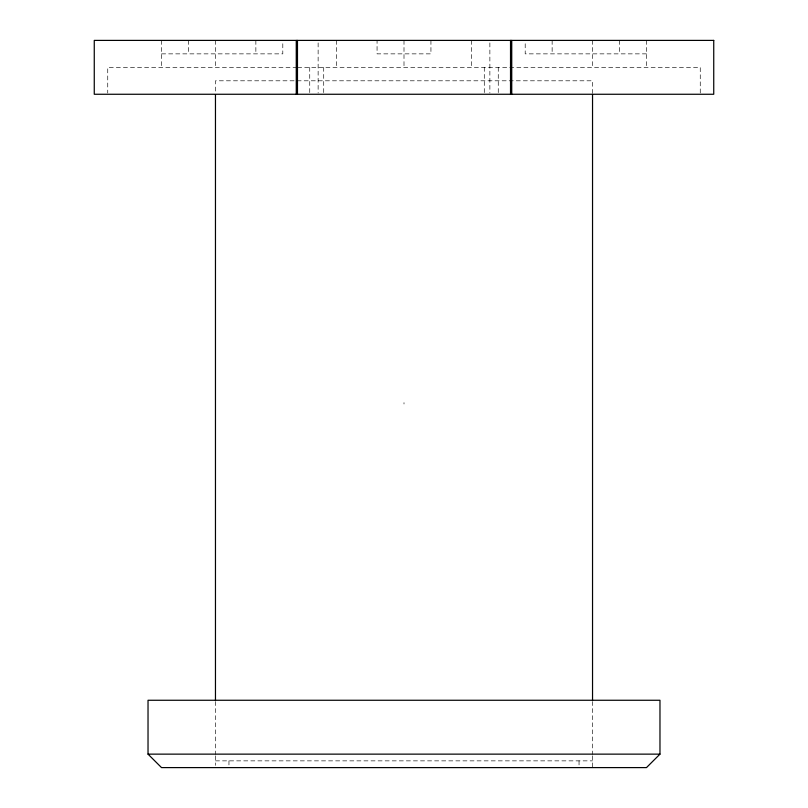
<?xml version="1.0" encoding="UTF-8"?>
<svg xmlns="http://www.w3.org/2000/svg" width="808" height="808" viewBox="0 0 808 808"><rect width="100%" height="100%" fill="white"/><g stroke="black" fill="none" stroke-linecap="round" stroke-linejoin="round"><path stroke-width="0.61" stroke-dasharray="4.04 3.03" d="M161.6 53.863L282.8 53.863L282.8 40.4M646.4 53.863L525.2 53.863L525.2 40.4M297.112 67.337L107.737 67.337L107.737 93.041M297.627 67.337L700.263 67.337L700.263 93.041M215.463 760.863L592.537 760.863M646.4 40.4L646.4 67.337M619.463 40.4L619.463 53.863M592.537 40.4L592.537 67.337M592.537 93.415L592.537 80.8L215.463 80.8L215.463 93.415M592.537 701.526L592.537 754.551M592.537 755.813L592.537 767.6M579.043 760.863L579.043 765.358M552.137 40.4L552.137 53.863M498.263 67.337L498.263 93.041M489.87 42.905L489.87 93.011M484.285 67.337L484.285 93.041M471.337 40.4L471.337 67.337M430.937 40.4L430.937 53.863L377.063 53.863L377.063 40.4M404 40.4L404 67.337M404 402.657L404 404M336.663 40.4L336.663 67.337M323.715 67.337L323.715 93.041M318.13 42.905L318.13 93.011M309.737 67.337L309.737 93.041M255.863 40.4L255.863 53.863M228.957 760.863L228.957 765.358M215.463 40.4L215.463 67.337M215.463 701.526L215.463 754.551M215.463 755.813L215.463 765.358M188.537 40.4L188.537 53.863M161.6 40.4L161.6 67.337"/><path stroke-width="1.21" d="M659.974 754.137L646.481 767.6L161.519 767.6L148.026 754.137L148.026 700.263L659.974 700.263L659.974 754.137L148.026 754.137M592.537 94.677L592.537 700.263M511.737 40.4L511.737 94.263M510.525 40.4L510.525 94.263M297.475 40.4L297.475 94.263M296.263 40.4L296.263 94.263M215.463 94.677L215.463 700.263M713.737 40.4L94.263 40.4L94.263 94.263L713.737 94.263L713.737 40.4"/></g></svg>
